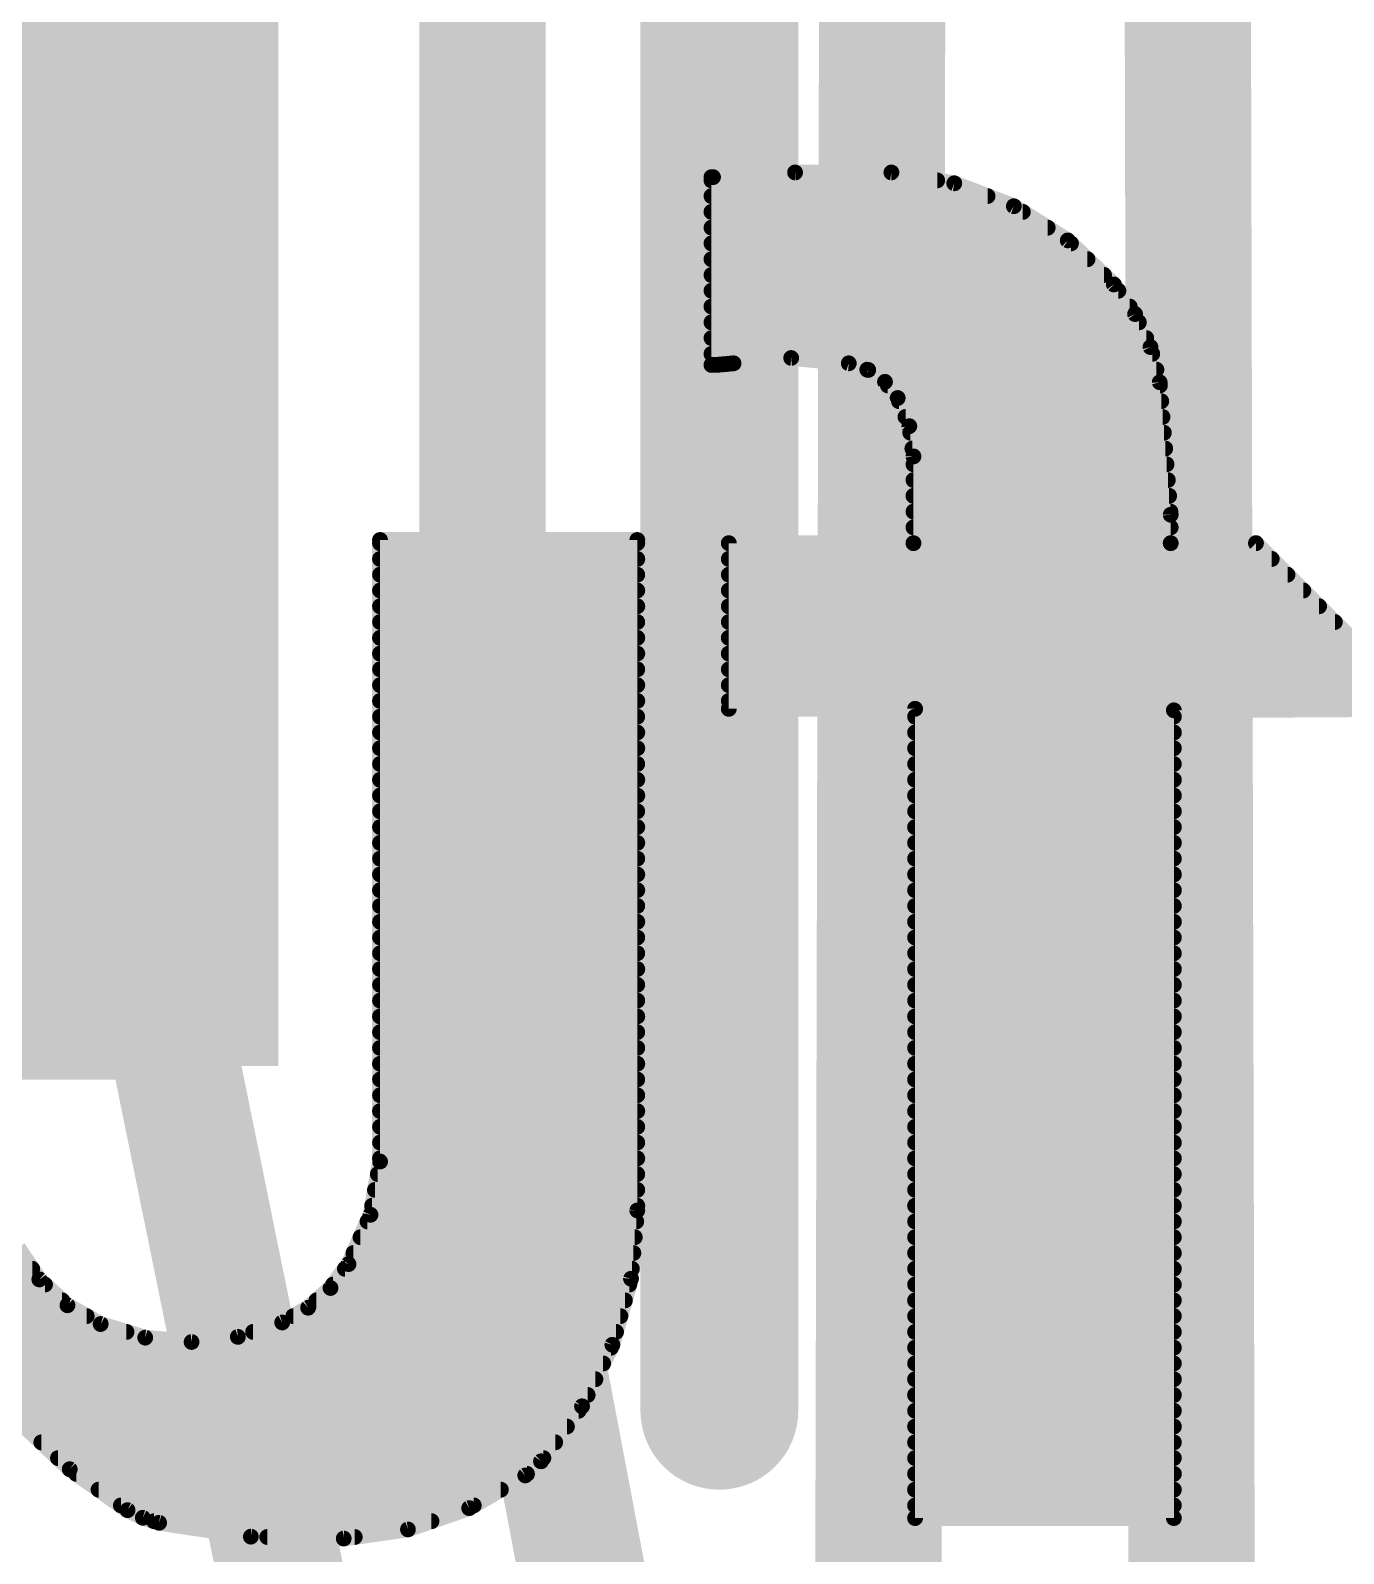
# Model space of a CAD drawing. Extents: x -11.8 to 66.2, y -19.6 to 35.5.
# Drawn here: x 14.893 to 17.007, y 19.455 to 21.908 of the extents above; entities that cross this region are included whole.
import ezdxf

# ---------------------------------------------------------------- set-up
doc = ezdxf.new("R2010")
doc.units = 0
doc.layers.add('1', color=12, linetype='CONTINUOUS')
doc.layers.add('22', color=40, linetype='CONTINUOUS')

# ---------------------------------------------------------------- blocks, each defined once
blk = doc.blocks.new('RECT')
blk.add_solid([(-0.5, -0.5), (0.5, -0.5), (-0.5, 0.5), (0.5, 0.5)])

msp = doc.modelspace()

# ---------------------------------------------------------------- linework, layer by layer
at = {"layer": '1'}
for points, const_width in [([(16.256, 18.5928), (16.2814, 29.2354)], 0.2032), ([(16.764, 18.5928), (16.7386, 29.2354)], 0.2032), ([(16.002, 19.685), (16.002, 23.876)], 0.254), ([(15.621, 23.114), (15.621, 20.2692)], 0.2032), ([(15.113, 20.32), (13.589, 20.32)], 0.2032), ([(15.5448, 18.1991), (15.113, 20.32)], 0.2032), ([(15.621, 20.2692), (15.9766, 18.3896)], 0.2032)]:
    msp.add_lwpolyline(points, dxfattribs=dict(at, const_width=const_width))
for points, const_width in [([(15.1628, 20.3301, 1), (15.0632, 20.3099)], 0.1016), ([(15.113, 20.2692, 1), (15.113, 20.3708)], 0.1016), ([(15.6709, 20.2786, 1), (15.5711, 20.2598)], 0.1016), ([(15.5702, 20.2692, 1), (15.6718, 20.2692)], 0.1016), ([(15.9385, 19.685, 1), (16.0655, 19.685)], 0.127)]:
    msp.add_lwpolyline(points, format="xyb", dxfattribs=dict(at, const_width=const_width))
at = {"layer": '22', "const_width": 0.0127}
for points in [[(15.9893, 21.6777, 1), (15.9893, 21.665)], [(15.9956, 21.6713, 1), (15.983, 21.6713)], [(15.9914, 21.6776, 1), (15.9922, 21.665)], [(15.9918, 21.665, 1), (15.9918, 21.6777)], [(16.1239, 21.6853, 1), (16.1239, 21.6726)], [(16.1243, 21.6726, 1), (16.1235, 21.6852)], [(16.28, 21.6852, 1), (16.2778, 21.6726)], [(16.2789, 21.6726, 1), (16.2789, 21.6853)], [(15.9893, 21.6726, 1), (15.9893, 21.6598)], [(16.3526, 21.6598, 1), (16.3526, 21.6726)], [(16.3824, 21.6674, 1), (16.3778, 21.6555)], [(16.379, 21.6552, 1), (16.3812, 21.6677)], [(15.9893, 21.6472, 1), (15.9893, 21.6345)], [(16.4337, 21.6345, 1), (16.4337, 21.6472)], [(16.4794, 21.6299, 1), (16.4726, 21.6192)], [(16.4737, 21.6186, 1), (16.4782, 21.6305)], [(15.9893, 21.6218, 1), (15.9893, 21.609)], [(16.4904, 21.609, 1), (16.4904, 21.6218)], [(15.9893, 21.5964, 1), (15.9893, 21.5836)], [(16.5304, 21.5836, 1), (16.5304, 21.5964)], [(16.5671, 21.5741, 1), (16.5583, 21.5649)], [(16.5593, 21.5642, 1), (16.5661, 21.5749)], [(15.9893, 21.571, 1), (15.9893, 21.5583)], [(16.5679, 21.5583, 1), (16.5679, 21.571)], [(15.9893, 21.5456, 1), (15.9893, 21.5328)], [(16.5945, 21.5328, 1), (16.5945, 21.5456)], [(15.9893, 21.5202, 1), (15.9893, 21.5074)], [(16.6211, 21.5074, 1), (16.6211, 21.5202)], [(16.6422, 21.5023, 1), (16.6318, 21.4949)], [(16.6326, 21.494, 1), (16.6414, 21.5032)], [(15.9893, 21.4948, 1), (15.9893, 21.4821)], [(16.6443, 21.4821, 1), (16.6443, 21.4948)], [(15.9893, 21.4694, 1), (15.9893, 21.4566)], [(16.6624, 21.4566, 1), (16.6624, 21.4694)], [(16.6768, 21.4536, 1), (16.6653, 21.4482)], [(16.6658, 21.4472, 1), (16.6762, 21.4546)], [(15.9893, 21.444, 1), (15.9893, 21.4312)], [(16.6772, 21.4312, 1), (16.6772, 21.444)], [(15.9893, 21.4186, 1), (15.9893, 21.4059)], [(16.6891, 21.4059, 1), (16.6891, 21.4186)], [(16.702, 21.3994, 1), (16.6897, 21.3962)], [(15.9893, 21.3932, 1), (15.9893, 21.3804)], [(16.1182, 21.3865, 1), (16.117, 21.3739)], [(16.1182, 21.3739, 1), (16.117, 21.3865)], [(16.6901, 21.3951, 1), (16.7016, 21.4005)], [(16.6987, 21.3804, 1), (16.6987, 21.3932)], [(15.9893, 21.3754, 1), (15.9893, 21.3626)], [(15.983, 21.369, 1), (15.9956, 21.369)], [(15.9963, 21.3753, 1), (15.9975, 21.3627)], [(15.9969, 21.3626, 1), (15.9969, 21.3754)], [(16.0243, 21.3779, 1), (16.0255, 21.3653)], [(16.0255, 21.3653, 1), (16.0243, 21.3779)], [(16.2124, 21.3776, 1), (16.2082, 21.3656)], [(16.2097, 21.3653, 1), (16.2109, 21.3779)], [(16.2401, 21.3678, 1), (16.2401, 21.355)], [(16.2453, 21.3661, 1), (16.2379, 21.3557)], [(16.2396, 21.3549, 1), (16.2437, 21.3669)], [(16.7054, 21.355, 1), (16.7054, 21.3678)], [(16.2736, 21.3457, 1), (16.2636, 21.3378)], [(16.2649, 21.3366, 1), (16.2723, 21.3469)], [(16.2731, 21.3424, 1), (16.2731, 21.3297)], [(16.717, 21.3416, 1), (16.7044, 21.3406)], [(16.7046, 21.3395, 1), (16.7168, 21.3427)], [(16.7111, 21.3297, 1), (16.7111, 21.3424)], [(16.2949, 21.3181, 1), (16.2831, 21.3133)], [(16.284, 21.3118, 1), (16.294, 21.3196)], [(16.2911, 21.317, 1), (16.2911, 21.3042)], [(16.7132, 21.3042, 1), (16.7132, 21.317)], [(16.3016, 21.2916, 1), (16.3016, 21.2788)], [(16.7153, 21.2788, 1), (16.7153, 21.2916)], [(16.3141, 21.2712, 1), (16.3015, 21.2695)], [(16.3019, 21.2679, 1), (16.3136, 21.2728)], [(16.3092, 21.2662, 1), (16.3092, 21.2535)], [(16.7174, 21.2535, 1), (16.7174, 21.2662)], [(16.3127, 21.2408, 1), (16.3127, 21.228)], [(16.7196, 21.228, 1), (16.7196, 21.2408)], [(16.3208, 21.2217, 1), (16.308, 21.2217)], [(16.3144, 21.2154, 1), (16.3144, 21.2026)], [(16.3081, 21.2208, 1), (16.3207, 21.2226)], [(16.7217, 21.2026, 1), (16.7217, 21.2154)], [(16.3144, 21.19, 1), (16.3144, 21.1773)], [(16.7238, 21.1773, 1), (16.7238, 21.19)], [(16.3144, 21.1646, 1), (16.3144, 21.1518)], [(16.7259, 21.1518, 1), (16.7259, 21.1646)], [(16.3144, 21.1392, 1), (16.3144, 21.1264)], [(16.7348, 21.1277, 1), (16.722, 21.1277)], [(16.728, 21.1264, 1), (16.728, 21.1392)], [(16.3144, 21.1138, 1), (16.3144, 21.1011)], [(16.7221, 21.1272, 1), (16.7347, 21.1282)], [(16.7284, 21.1011, 1), (16.7284, 21.1138)], [(15.4559, 21.0935, 1), (15.4559, 21.0807)], [(15.4559, 21.0884, 1), (15.4559, 21.0756)], [(15.4623, 21.0871, 1), (15.4496, 21.0871)], [(15.8763, 21.0871, 1), (15.8636, 21.0871)], [(15.8699, 21.0807, 1), (15.8699, 21.0935)], [(15.8699, 21.0756, 1), (15.8699, 21.0884)], [(16.0172, 21.0884, 1), (16.0172, 21.0756)], [(16.0236, 21.082, 1), (16.0108, 21.082)], [(16.3144, 21.0884, 1), (16.3144, 21.0756)], [(16.3144, 21.0756, 1), (16.3144, 21.0884)], [(16.7284, 21.0884, 1), (16.7284, 21.0756)], [(16.7284, 21.0756, 1), (16.7284, 21.0884)], [(16.8701, 21.0865, 1), (16.8611, 21.0775)], [(16.8656, 21.0756, 1), (16.8656, 21.0884)], [(15.4559, 21.063, 1), (15.4559, 21.0502)], [(15.8699, 21.0502, 1), (15.8699, 21.063)], [(16.0172, 21.063, 1), (16.0172, 21.0502)], [(16.308, 21.082, 1), (16.3208, 21.082)], [(16.722, 21.082, 1), (16.7348, 21.082)], [(16.891, 21.0502, 1), (16.891, 21.063)], [(15.4559, 21.0376, 1), (15.4559, 21.0249)], [(15.8699, 21.0249, 1), (15.8699, 21.0376)], [(16.0172, 21.0376, 1), (16.0172, 21.0249)], [(16.9164, 21.0249, 1), (16.9164, 21.0376)], [(15.4559, 21.0122, 1), (15.4559, 20.9994)], [(15.8699, 20.9994, 1), (15.8699, 21.0122)], [(16.0172, 21.0122, 1), (16.0172, 20.9994)], [(16.9418, 20.9994, 1), (16.9418, 21.0122)], [(15.4559, 20.9868, 1), (15.4559, 20.974)], [(15.8699, 20.974, 1), (15.8699, 20.9868)], [(16.0172, 20.9868, 1), (16.0172, 20.974)], [(16.9672, 20.974, 1), (16.9672, 20.9868)], [(15.4559, 20.9614, 1), (15.4559, 20.9487)], [(15.8699, 20.9487, 1), (15.8699, 20.9614)], [(16.0172, 20.9614, 1), (16.0172, 20.9487)], [(16.9926, 20.9487, 1), (16.9926, 20.9614)], [(15.4559, 20.936, 1), (15.4559, 20.9232)], [(15.8699, 20.9232, 1), (15.8699, 20.936)], [(16.0172, 20.936, 1), (16.0172, 20.9232)], [(15.4559, 20.9106, 1), (15.4559, 20.8978)], [(15.8699, 20.8978, 1), (15.8699, 20.9106)], [(16.0172, 20.9106, 1), (16.0172, 20.8978)], [(15.4559, 20.8852, 1), (15.4559, 20.8725)], [(15.8699, 20.8725, 1), (15.8699, 20.8852)], [(16.0172, 20.8852, 1), (16.0172, 20.8725)], [(15.4559, 20.8598, 1), (15.4559, 20.847)], [(15.8699, 20.847, 1), (15.8699, 20.8598)], [(16.0172, 20.8598, 1), (16.0172, 20.847)], [(15.4559, 20.8344, 1), (15.4559, 20.8216)], [(15.8699, 20.8216, 1), (15.8699, 20.8344)], [(16.0172, 20.8344, 1), (16.0172, 20.8216)], [(16.0172, 20.8217, 1), (16.0172, 20.8089)], [(16.0108, 20.8153, 1), (16.0236, 20.8153)], [(16.3234, 20.8153, 1), (16.3106, 20.8153)], [(16.317, 20.8089, 1), (16.317, 20.8217)], [(16.7399, 20.8128, 1), (16.7271, 20.8128)], [(16.7335, 20.8191, 1), (16.7335, 20.8065)], [(15.4559, 20.809, 1), (15.4559, 20.7963)], [(15.8699, 20.7963, 1), (15.8699, 20.809)], [(16.317, 20.809, 1), (16.317, 20.7963)], [(16.7335, 20.7963, 1), (16.7335, 20.809)], [(15.4559, 20.7836, 1), (15.4559, 20.7708)], [(15.8699, 20.7708, 1), (15.8699, 20.7836)], [(16.317, 20.7836, 1), (16.317, 20.7708)], [(16.7335, 20.7708, 1), (16.7335, 20.7836)], [(15.4559, 20.7582, 1), (15.4559, 20.7454)], [(15.8699, 20.7454, 1), (15.8699, 20.7582)], [(16.317, 20.7582, 1), (16.317, 20.7454)], [(16.7335, 20.7454, 1), (16.7335, 20.7582)], [(15.4559, 20.7328, 1), (15.4559, 20.7201)], [(15.8699, 20.7201, 1), (15.8699, 20.7328)], [(16.317, 20.7328, 1), (16.317, 20.7201)], [(16.7335, 20.7201, 1), (16.7335, 20.7328)], [(15.4559, 20.7074, 1), (15.4559, 20.6946)], [(15.8699, 20.6946, 1), (15.8699, 20.7074)], [(16.317, 20.7074, 1), (16.317, 20.6946)], [(16.7335, 20.6946, 1), (16.7335, 20.7074)], [(15.4559, 20.682, 1), (15.4559, 20.6692)], [(15.8699, 20.6692, 1), (15.8699, 20.682)], [(16.317, 20.682, 1), (16.317, 20.6692)], [(16.7335, 20.6692, 1), (16.7335, 20.682)], [(15.4559, 20.6566, 1), (15.4559, 20.6439)], [(15.8699, 20.6439, 1), (15.8699, 20.6566)], [(16.317, 20.6566, 1), (16.317, 20.6439)], [(16.7335, 20.6439, 1), (16.7335, 20.6566)], [(15.4559, 20.6312, 1), (15.4559, 20.6184)], [(15.8699, 20.6184, 1), (15.8699, 20.6312)], [(16.317, 20.6312, 1), (16.317, 20.6184)], [(16.7335, 20.6184, 1), (16.7335, 20.6312)], [(15.4559, 20.6058, 1), (15.4559, 20.593)], [(15.8699, 20.593, 1), (15.8699, 20.6058)], [(16.317, 20.6058, 1), (16.317, 20.593)], [(16.7335, 20.593, 1), (16.7335, 20.6058)], [(15.4559, 20.5804, 1), (15.4559, 20.5677)], [(15.8699, 20.5677, 1), (15.8699, 20.5804)], [(16.317, 20.5804, 1), (16.317, 20.5677)], [(16.7335, 20.5677, 1), (16.7335, 20.5804)], [(15.4559, 20.555, 1), (15.4559, 20.5422)], [(15.8699, 20.5422, 1), (15.8699, 20.555)], [(16.317, 20.555, 1), (16.317, 20.5422)], [(16.7335, 20.5422, 1), (16.7335, 20.555)], [(15.4559, 20.5296, 1), (15.4559, 20.5168)], [(15.8699, 20.5168, 1), (15.8699, 20.5296)], [(16.317, 20.5296, 1), (16.317, 20.5168)], [(16.7335, 20.5168, 1), (16.7335, 20.5296)], [(15.4559, 20.5042, 1), (15.4559, 20.4915)], [(15.8699, 20.4915, 1), (15.8699, 20.5042)], [(16.317, 20.5042, 1), (16.317, 20.4915)], [(16.7335, 20.4915, 1), (16.7335, 20.5042)], [(15.4559, 20.4788, 1), (15.4559, 20.466)], [(15.8699, 20.466, 1), (15.8699, 20.4788)], [(16.317, 20.4788, 1), (16.317, 20.466)], [(16.7335, 20.466, 1), (16.7335, 20.4788)], [(15.4559, 20.4534, 1), (15.4559, 20.4407)], [(15.8699, 20.4407, 1), (15.8699, 20.4534)], [(16.317, 20.4534, 1), (16.317, 20.4407)], [(16.7335, 20.4407, 1), (16.7335, 20.4534)], [(15.4559, 20.428, 1), (15.4559, 20.4153)], [(15.8699, 20.4153, 1), (15.8699, 20.428)], [(16.317, 20.428, 1), (16.317, 20.4153)], [(16.7335, 20.4153, 1), (16.7335, 20.428)], [(15.4559, 20.4026, 1), (15.4559, 20.3898)], [(15.8699, 20.3898, 1), (15.8699, 20.4026)], [(16.317, 20.4026, 1), (16.317, 20.3898)], [(16.7335, 20.3898, 1), (16.7335, 20.4026)], [(15.4559, 20.3772, 1), (15.4559, 20.3645)], [(15.8699, 20.3645, 1), (15.8699, 20.3772)], [(16.317, 20.3772, 1), (16.317, 20.3645)], [(16.7335, 20.3645, 1), (16.7335, 20.3772)], [(15.4559, 20.3518, 1), (15.4559, 20.3391)], [(15.8699, 20.3391, 1), (15.8699, 20.3518)], [(16.317, 20.3518, 1), (16.317, 20.3391)], [(16.7335, 20.3391, 1), (16.7335, 20.3518)], [(15.4559, 20.3264, 1), (15.4559, 20.3136)], [(15.8699, 20.3136, 1), (15.8699, 20.3264)], [(16.317, 20.3264, 1), (16.317, 20.3136)], [(16.7335, 20.3136, 1), (16.7335, 20.3264)], [(15.4559, 20.301, 1), (15.4559, 20.2883)], [(15.8699, 20.2883, 1), (15.8699, 20.301)], [(16.317, 20.301, 1), (16.317, 20.2883)], [(16.7335, 20.2883, 1), (16.7335, 20.301)], [(15.4559, 20.2756, 1), (15.4559, 20.2629)], [(15.8699, 20.2629, 1), (15.8699, 20.2756)], [(16.317, 20.2756, 1), (16.317, 20.2629)], [(16.7335, 20.2629, 1), (16.7335, 20.2756)], [(15.4559, 20.2502, 1), (15.4559, 20.2374)], [(15.8699, 20.2374, 1), (15.8699, 20.2502)], [(16.317, 20.2502, 1), (16.317, 20.2374)], [(16.7335, 20.2374, 1), (16.7335, 20.2502)], [(15.4559, 20.2248, 1), (15.4559, 20.2121)], [(15.8699, 20.2121, 1), (15.8699, 20.2248)], [(16.317, 20.2248, 1), (16.317, 20.2121)], [(16.7335, 20.2121, 1), (16.7335, 20.2248)], [(15.4559, 20.1994, 1), (15.4559, 20.1867)], [(15.8699, 20.1867, 1), (15.8699, 20.1994)], [(16.317, 20.1994, 1), (16.317, 20.1867)], [(16.7335, 20.1867, 1), (16.7335, 20.1994)], [(15.4559, 20.174, 1), (15.4559, 20.1612)], [(15.8699, 20.1612, 1), (15.8699, 20.174)], [(16.317, 20.174, 1), (16.317, 20.1612)], [(16.7335, 20.1612, 1), (16.7335, 20.174)], [(15.4559, 20.1486, 1), (15.4559, 20.1359)], [(15.8699, 20.1359, 1), (15.8699, 20.1486)], [(16.317, 20.1486, 1), (16.317, 20.1359)], [(16.7335, 20.1359, 1), (16.7335, 20.1486)], [(15.4559, 20.1232, 1), (15.4559, 20.1105)], [(15.8699, 20.1105, 1), (15.8699, 20.1232)], [(16.317, 20.1232, 1), (16.317, 20.1105)], [(16.7335, 20.1105, 1), (16.7335, 20.1232)], [(15.4559, 20.0978, 1), (15.4559, 20.085)], [(15.4622, 20.0852, 1), (15.4496, 20.0874)], [(15.4496, 20.0863, 1), (15.4623, 20.0863)], [(15.8699, 20.085, 1), (15.8699, 20.0978)], [(16.317, 20.0978, 1), (16.317, 20.085)], [(16.7335, 20.085, 1), (16.7335, 20.0978)], [(15.4523, 20.0724, 1), (15.4523, 20.0597)], [(15.8699, 20.0597, 1), (15.8699, 20.0724)], [(16.317, 20.0724, 1), (16.317, 20.0597)], [(16.7335, 20.0597, 1), (16.7335, 20.0724)], [(15.4477, 20.047, 1), (15.4477, 20.0343)], [(15.8699, 20.0343, 1), (15.8699, 20.047)], [(16.317, 20.047, 1), (16.317, 20.0343)], [(16.7335, 20.0343, 1), (16.7335, 20.047)], [(15.4464, 19.9981, 1), (15.4348, 20.0032)], [(15.4432, 20.0216, 1), (15.4432, 20.0088)], [(15.8636, 20.0076, 1), (15.8763, 20.0076)], [(15.8762, 20.007, 1), (15.8636, 20.0082)], [(15.8699, 20.0088, 1), (15.8699, 20.0216)], [(16.317, 20.0216, 1), (16.317, 20.0088)], [(16.7335, 20.0088, 1), (16.7335, 20.0216)], [(15.4357, 19.9962, 1), (15.4357, 19.9835)], [(15.4343, 20.0018, 1), (15.4468, 19.9995)], [(15.8683, 19.9835, 1), (15.8683, 19.9962)], [(16.317, 19.9962, 1), (16.317, 19.9835)], [(16.7335, 19.9835, 1), (16.7335, 19.9962)], [(15.4244, 19.9708, 1), (15.4244, 19.9581)], [(15.8659, 19.9581, 1), (15.8659, 19.9708)], [(16.317, 19.9708, 1), (16.317, 19.9581)], [(16.7335, 19.9581, 1), (16.7335, 19.9708)], [(15.4131, 19.9454, 1), (15.4131, 19.9326)], [(15.8636, 19.9326, 1), (15.8636, 19.9454)], [(16.317, 19.9454, 1), (16.317, 19.9326)], [(16.7335, 19.9326, 1), (16.7335, 19.9454)], [(14.8961, 19.9073, 1), (14.8961, 19.92)], [(15.3994, 19.92, 1), (15.3994, 19.9073)], [(15.3993, 19.9238, 1), (15.4109, 19.9186)], [(15.4102, 19.9174, 1), (15.4, 19.925)], [(15.8613, 19.9073, 1), (15.8613, 19.92)], [(16.317, 19.92, 1), (16.317, 19.9073)], [(16.7335, 19.9073, 1), (16.7335, 19.92)], [(14.9119, 19.9013, 1), (14.9033, 19.8919)], [(14.9023, 19.893, 1), (14.9129, 19.9001)], [(14.9167, 19.8819, 1), (14.9167, 19.8946)], [(15.3712, 19.8866, 1), (15.3813, 19.8789)], [(15.3804, 19.878, 1), (15.372, 19.8875)], [(15.3803, 19.8946, 1), (15.3803, 19.8819)], [(15.8535, 19.8982, 1), (15.8661, 19.897)], [(15.8659, 19.8959, 1), (15.8537, 19.8993)], [(15.8571, 19.8819, 1), (15.8571, 19.8946)], [(16.317, 19.8946, 1), (16.317, 19.8819)], [(16.7335, 19.8819, 1), (16.7335, 19.8946)], [(14.9442, 19.8564, 1), (14.9442, 19.8692)], [(14.9559, 19.8604, 1), (14.9496, 19.8494)], [(14.9485, 19.8502, 1), (14.9571, 19.8596)], [(15.3536, 19.8692, 1), (15.3536, 19.8564)], [(15.85, 19.8564, 1), (15.85, 19.8692)], [(16.317, 19.8692, 1), (16.317, 19.8564)], [(16.7335, 19.8564, 1), (16.7335, 19.8692)], [(14.9838, 19.8311, 1), (14.9838, 19.8438)], [(15.3004, 19.8212, 1), (15.2964, 19.8332)], [(15.3163, 19.8438, 1), (15.3163, 19.8311)], [(15.336, 19.8557, 1), (15.3444, 19.8462)], [(15.3433, 19.8455, 1), (15.337, 19.8565)], [(15.8428, 19.8311, 1), (15.8428, 19.8438)], [(16.317, 19.8438, 1), (16.317, 19.8311)], [(16.7335, 19.8311, 1), (16.7335, 19.8438)], [(15.0082, 19.8308, 1), (15.0044, 19.8186)], [(15.0032, 19.8192, 1), (15.0094, 19.8302)], [(15.0478, 19.8056, 1), (15.0478, 19.8184)], [(15.0786, 19.8091, 1), (15.0774, 19.7965)], [(15.0761, 19.7967, 1), (15.0798, 19.8089)], [(15.2251, 19.8101, 1), (15.2291, 19.798)], [(15.2278, 19.7977, 1), (15.2264, 19.8104)], [(15.2516, 19.8184, 1), (15.2516, 19.8056)], [(15.2953, 19.8327, 1), (15.3015, 19.8217)], [(15.8357, 19.8056, 1), (15.8357, 19.8184)], [(16.317, 19.8184, 1), (16.317, 19.8056)], [(16.7335, 19.8056, 1), (16.7335, 19.8184)], [(15.1519, 19.8021, 1), (15.1533, 19.7895)], [(15.152, 19.7895, 1), (15.1532, 19.8021)], [(15.8237, 19.793, 1), (15.836, 19.7896)], [(15.8355, 19.7885, 1), (15.8241, 19.7941)], [(15.8275, 19.7802, 1), (15.8275, 19.793)], [(16.317, 19.793, 1), (16.317, 19.7802)], [(16.7335, 19.7802, 1), (16.7335, 19.793)], [(15.815, 19.7549, 1), (15.815, 19.7676)], [(16.317, 19.7676, 1), (16.317, 19.7549)], [(16.7335, 19.7549, 1), (16.7335, 19.7676)], [(15.8025, 19.7294, 1), (15.8025, 19.7422)], [(16.317, 19.7422, 1), (16.317, 19.7294)], [(16.7335, 19.7294, 1), (16.7335, 19.7422)], [(15.79, 19.704, 1), (15.79, 19.7168)], [(16.317, 19.7168, 1), (16.317, 19.704)], [(16.7335, 19.704, 1), (16.7335, 19.7168)], [(15.7753, 19.695, 1), (15.7867, 19.6894)], [(15.7756, 19.6787, 1), (15.7756, 19.6914)], [(15.7861, 19.6884, 1), (15.7759, 19.696)], [(16.317, 19.6914, 1), (16.317, 19.6787)], [(16.7335, 19.6787, 1), (16.7335, 19.6914)], [(15.7567, 19.6532, 1), (15.7567, 19.666)], [(16.317, 19.666, 1), (16.317, 19.6532)], [(16.7335, 19.6532, 1), (16.7335, 19.666)], [(14.9108, 19.6406, 1), (14.9108, 19.6278)], [(15.7378, 19.6278, 1), (15.7378, 19.6406)], [(16.317, 19.6406, 1), (16.317, 19.6278)], [(16.7335, 19.6278, 1), (16.7335, 19.6406)], [(14.9376, 19.6152, 1), (14.9376, 19.6025)], [(15.7188, 19.6025, 1), (15.7188, 19.6152)], [(16.317, 19.6152, 1), (16.317, 19.6025)], [(16.7335, 19.6025, 1), (16.7335, 19.6152)], [(14.9602, 19.5961, 1), (14.9528, 19.5857)], [(14.9521, 19.5863, 1), (14.9609, 19.5955)], [(14.9671, 19.5898, 1), (14.9671, 19.577)], [(15.6924, 19.577, 1), (15.6924, 19.5898)], [(15.7099, 19.6075, 1), (15.7201, 19.5999)], [(15.7192, 19.599, 1), (15.7108, 19.6084)], [(16.317, 19.5898, 1), (16.317, 19.577)], [(16.7335, 19.577, 1), (16.7335, 19.5898)], [(15.0029, 19.5644, 1), (15.0029, 19.5516)], [(15.6503, 19.5516, 1), (15.6503, 19.5644)], [(15.6854, 19.5856, 1), (15.6938, 19.5762)], [(15.6928, 19.5754, 1), (15.6864, 19.5864)], [(16.317, 19.5644, 1), (16.317, 19.5516)], [(16.7335, 19.5516, 1), (16.7335, 19.5644)], [(15.0388, 19.539, 1), (15.0388, 19.5263)], [(15.0523, 19.5307, 1), (15.0467, 19.5193)], [(15.0458, 19.5198, 1), (15.0532, 19.5302)], [(15.0759, 19.5188, 1), (15.0722, 19.5067)], [(15.0712, 19.5071, 1), (15.0769, 19.5184)], [(15.5962, 19.5338, 1), (15.6026, 19.5228)], [(15.6015, 19.5223, 1), (15.5973, 19.5343)], [(15.6068, 19.5263, 1), (15.6068, 19.539)], [(16.317, 19.5187, 1), (16.317, 19.5059)], [(16.317, 19.539, 1), (16.317, 19.5263)], [(16.7335, 19.5263, 1), (16.7335, 19.539)], [(16.7335, 19.5059, 1), (16.7335, 19.5187)], [(15.0922, 19.5136, 1), (15.0922, 19.5008)], [(15.1013, 19.511, 1), (15.0993, 19.4984)], [(15.0984, 19.4986, 1), (15.1022, 19.5108)], [(15.4988, 19.5, 1), (15.5029, 19.488)], [(15.5017, 19.4877, 1), (15.4999, 19.5003)], [(15.5387, 19.5008, 1), (15.5387, 19.5136)], [(16.3106, 19.5123, 1), (16.3234, 19.5123)], [(16.7271, 19.5123, 1), (16.7399, 19.5123)], [(15.2482, 19.4887, 1), (15.2479, 19.476)], [(15.2471, 19.4761, 1), (15.249, 19.4886)], [(15.2744, 19.4882, 1), (15.2744, 19.4754)], [(15.3966, 19.4856, 1), (15.3984, 19.473)], [(15.3974, 19.473, 1), (15.3976, 19.4856)], [(15.4151, 19.4754, 1), (15.4151, 19.4882)]]:
    msp.add_lwpolyline(points, format="xyb", dxfattribs=at)
at = {"layer": '22', "const_width": 0.0254}
for points in [[(15.9918, 21.6713), (15.9893, 21.6713)], [(15.9893, 21.6713), (15.9893, 21.369)], [(16.1239, 21.6789), (15.9918, 21.6713)], [(16.2789, 21.6789), (16.1239, 21.6789)], [(16.3801, 21.6615), (16.2789, 21.6789)], [(15.9893, 21.6662), (16.3526, 21.6662)], [(16.476, 21.6245), (16.3801, 21.6615)], [(15.9893, 21.6408), (16.4337, 21.6408)], [(16.5627, 21.5695), (16.476, 21.6245)], [(15.9893, 21.6154), (16.4904, 21.6154)], [(15.9893, 21.59), (16.5304, 21.59)], [(16.637, 21.4986), (16.5627, 21.5695)], [(15.9893, 21.5646), (16.5679, 21.5646)], [(15.9893, 21.5392), (16.5945, 21.5392)], [(15.9893, 21.5138), (16.6211, 21.5138)], [(16.671, 21.4509), (16.637, 21.4986)], [(15.9893, 21.4884), (16.6443, 21.4884)], [(15.9893, 21.463), (16.6624, 21.463)], [(16.6959, 21.3978), (16.671, 21.4509)], [(15.9893, 21.4376), (16.6772, 21.4376)], [(15.9893, 21.4122), (16.6891, 21.4122)], [(16.7107, 21.3411), (16.6959, 21.3978)], [(15.9893, 21.3868), (16.6987, 21.3868)], [(16.0249, 21.3716), (16.1176, 21.3802)], [(16.1176, 21.3802), (16.2103, 21.3716)], [(15.9893, 21.369), (15.9969, 21.369)], [(15.9969, 21.369), (16.0249, 21.3716)], [(16.2103, 21.3716), (16.2416, 21.3609)], [(16.2401, 21.3614), (16.7054, 21.3614)], [(16.2416, 21.3609), (16.2686, 21.3417)], [(16.2686, 21.3417), (16.289, 21.3157)], [(16.2731, 21.336), (16.7111, 21.336)], [(16.7284, 21.1277), (16.7107, 21.3411)], [(16.289, 21.3157), (16.3078, 21.2703)], [(16.2911, 21.3106), (16.7132, 21.3106)], [(16.3016, 21.2852), (16.7153, 21.2852)], [(16.3078, 21.2703), (16.3144, 21.2217)], [(16.3092, 21.2598), (16.7174, 21.2598)], [(16.3127, 21.2344), (16.7196, 21.2344)], [(16.3144, 21.2217), (16.3144, 21.082)], [(16.3144, 21.209), (16.7217, 21.209)], [(16.3144, 21.1836), (16.7238, 21.1836)], [(16.3144, 21.1582), (16.7259, 21.1582)], [(16.3144, 21.1328), (16.728, 21.1328)], [(16.7284, 21.082), (16.7284, 21.1277)], [(16.3144, 21.1074), (16.7284, 21.1074)], [(15.4559, 20.0863), (15.4559, 21.0871)], [(15.4559, 21.0871), (15.8699, 21.0871)], [(15.4559, 21.082), (15.8699, 21.082)], [(15.8699, 21.0871), (15.8699, 20.0076)], [(16.3144, 21.082), (16.0172, 21.082)], [(16.0172, 21.082), (16.0172, 20.8153)], [(16.3144, 21.082), (16.7284, 21.082)], [(16.8656, 21.082), (16.7284, 21.082)], [(17.1323, 20.8153), (16.8656, 21.082)], [(15.4559, 21.0566), (15.8699, 21.0566)], [(16.0172, 21.0566), (16.891, 21.0566)], [(15.4559, 21.0312), (15.8699, 21.0312)], [(16.0172, 21.0312), (16.9164, 21.0312)], [(15.4559, 21.0058), (15.8699, 21.0058)], [(16.0172, 21.0058), (16.9418, 21.0058)], [(15.4559, 20.9804), (15.8699, 20.9804)], [(16.0172, 20.9804), (16.9672, 20.9804)], [(15.4559, 20.955), (15.8699, 20.955)], [(16.0172, 20.955), (16.9926, 20.955)], [(15.4559, 20.9296), (15.8699, 20.9296)], [(16.0172, 20.9296), (17.018, 20.9296)], [(15.4559, 20.9042), (15.8699, 20.9042)], [(16.0172, 20.9042), (17.0434, 20.9042)], [(15.4559, 20.8788), (15.8699, 20.8788)], [(16.0172, 20.8788), (17.0688, 20.8788)], [(15.4559, 20.8534), (15.8699, 20.8534)], [(16.0172, 20.8534), (17.0942, 20.8534)], [(15.4559, 20.828), (15.8699, 20.828)], [(16.0172, 20.828), (17.1196, 20.828)], [(16.0172, 20.8153), (16.317, 20.8153)], [(16.317, 20.8153), (16.317, 19.5123)], [(16.7335, 20.8128), (17.1323, 20.8153)], [(16.7335, 19.5123), (16.7335, 20.8128)], [(15.4559, 20.8026), (15.8699, 20.8026)], [(16.317, 20.8026), (16.7335, 20.8026)], [(15.4559, 20.7772), (15.8699, 20.7772)], [(16.317, 20.7772), (16.7335, 20.7772)], [(15.4559, 20.7518), (15.8699, 20.7518)], [(16.317, 20.7518), (16.7335, 20.7518)], [(15.4559, 20.7264), (15.8699, 20.7264)], [(16.317, 20.7264), (16.7335, 20.7264)], [(15.4559, 20.701), (15.8699, 20.701)], [(16.317, 20.701), (16.7335, 20.701)], [(15.4559, 20.6756), (15.8699, 20.6756)], [(16.317, 20.6756), (16.7335, 20.6756)], [(15.4559, 20.6502), (15.8699, 20.6502)], [(16.317, 20.6502), (16.7335, 20.6502)], [(15.4559, 20.6248), (15.8699, 20.6248)], [(16.317, 20.6248), (16.7335, 20.6248)], [(15.4559, 20.5994), (15.8699, 20.5994)], [(16.317, 20.5994), (16.7335, 20.5994)], [(15.4559, 20.574), (15.8699, 20.574)], [(16.317, 20.574), (16.7335, 20.574)], [(15.4559, 20.5486), (15.8699, 20.5486)], [(16.317, 20.5486), (16.7335, 20.5486)], [(15.4559, 20.5232), (15.8699, 20.5232)], [(16.317, 20.5232), (16.7335, 20.5232)], [(15.4559, 20.4978), (15.8699, 20.4978)], [(16.317, 20.4978), (16.7335, 20.4978)], [(15.4559, 20.4724), (15.8699, 20.4724)], [(16.317, 20.4724), (16.7335, 20.4724)], [(15.4559, 20.447), (15.8699, 20.447)], [(16.317, 20.447), (16.7335, 20.447)], [(15.4559, 20.4216), (15.8699, 20.4216)], [(16.317, 20.4216), (16.7335, 20.4216)], [(15.4559, 20.3962), (15.8699, 20.3962)], [(16.317, 20.3962), (16.7335, 20.3962)], [(15.4559, 20.3708), (15.8699, 20.3708)], [(16.317, 20.3708), (16.7335, 20.3708)], [(15.4559, 20.3454), (15.8699, 20.3454)], [(16.317, 20.3454), (16.7335, 20.3454)], [(15.4559, 20.32), (15.8699, 20.32)], [(16.317, 20.32), (16.7335, 20.32)], [(15.4559, 20.2946), (15.8699, 20.2946)], [(16.317, 20.2946), (16.7335, 20.2946)], [(15.4559, 20.2692), (15.8699, 20.2692)], [(16.317, 20.2692), (16.7335, 20.2692)], [(15.4559, 20.2438), (15.8699, 20.2438)], [(16.317, 20.2438), (16.7335, 20.2438)], [(15.4559, 20.2184), (15.8699, 20.2184)], [(16.317, 20.2184), (16.7335, 20.2184)], [(15.4559, 20.193), (15.8699, 20.193)], [(16.317, 20.193), (16.7335, 20.193)], [(15.4559, 20.1676), (15.8699, 20.1676)], [(16.317, 20.1676), (16.7335, 20.1676)], [(15.4559, 20.1422), (15.8699, 20.1422)], [(16.317, 20.1422), (16.7335, 20.1422)], [(15.4559, 20.1168), (15.8699, 20.1168)], [(16.317, 20.1168), (16.7335, 20.1168)], [(15.4406, 20.0006), (15.4559, 20.0863)], [(15.4559, 20.0914), (15.8699, 20.0914)], [(16.317, 20.0914), (16.7335, 20.0914)], [(15.4523, 20.066), (15.8699, 20.066)], [(16.317, 20.066), (16.7335, 20.066)], [(15.4477, 20.0406), (15.8699, 20.0406)], [(16.317, 20.0406), (16.7335, 20.0406)], [(15.4051, 19.9212), (15.4406, 20.0006)], [(15.4432, 20.0152), (15.8699, 20.0152)], [(15.8699, 20.0076), (15.8598, 19.8976)], [(16.317, 20.0152), (16.7335, 20.0152)], [(15.4357, 19.9898), (15.8683, 19.9898)], [(16.317, 19.9898), (16.7335, 19.9898)], [(15.4244, 19.9644), (15.8659, 19.9644)], [(16.317, 19.9644), (16.7335, 19.9644)], [(14.8732, 19.9475), (14.9076, 19.8966)], [(15.4131, 19.939), (15.8636, 19.939)], [(16.317, 19.939), (16.7335, 19.939)], [(14.3993, 19.9136), (14.8961, 19.9136)], [(15.3762, 19.8828), (15.4051, 19.9212)], [(15.3994, 19.9136), (15.8613, 19.9136)], [(16.317, 19.9136), (16.7335, 19.9136)], [(14.3993, 19.8882), (14.9167, 19.8882)], [(14.9076, 19.8966), (14.9528, 19.8549)], [(15.3402, 19.851), (15.3762, 19.8828)], [(15.3803, 19.8882), (15.8571, 19.8882)], [(15.8598, 19.8976), (15.8298, 19.7913)], [(16.317, 19.8882), (16.7335, 19.8882)], [(14.3993, 19.8628), (14.9442, 19.8628)], [(14.9528, 19.8549), (15.0063, 19.8247)], [(15.3536, 19.8628), (15.85, 19.8628)], [(16.317, 19.8628), (16.7335, 19.8628)], [(14.3993, 19.8374), (14.9838, 19.8374)], [(15.2271, 19.8041), (15.2984, 19.8272)], [(15.2984, 19.8272), (15.3402, 19.851)], [(15.3163, 19.8374), (15.8428, 19.8374)], [(16.317, 19.8374), (16.7335, 19.8374)], [(14.3993, 19.812), (15.0478, 19.812)], [(15.0063, 19.8247), (15.078, 19.8028)], [(15.078, 19.8028), (15.1526, 19.7958)], [(15.1526, 19.7958), (15.2271, 19.8041)], [(15.2516, 19.812), (15.8357, 19.812)], [(16.317, 19.812), (16.7335, 19.812)], [(14.3993, 19.7866), (15.8275, 19.7866)], [(15.8298, 19.7913), (15.781, 19.6922)], [(16.317, 19.7866), (16.7335, 19.7866)], [(14.3993, 19.7612), (15.815, 19.7612)], [(16.317, 19.7612), (16.7335, 19.7612)], [(14.8212, 19.7358), (15.8025, 19.7358)], [(16.317, 19.7358), (16.7335, 19.7358)], [(14.8413, 19.7104), (15.79, 19.7104)], [(16.317, 19.7104), (16.7335, 19.7104)], [(14.8614, 19.685), (15.7756, 19.685)], [(15.781, 19.6922), (15.715, 19.6037)], [(16.317, 19.685), (16.7335, 19.685)], [(14.9565, 19.5909), (14.8738, 19.6693)], [(14.8841, 19.6596), (15.7567, 19.6596)], [(16.317, 19.6596), (16.7335, 19.6596)], [(14.9108, 19.6342), (15.7378, 19.6342)], [(16.317, 19.6342), (16.7335, 19.6342)], [(14.9376, 19.6088), (15.7188, 19.6088)], [(16.317, 19.6088), (16.7335, 19.6088)], [(15.0495, 19.525), (14.9565, 19.5909)], [(14.9671, 19.5834), (15.6924, 19.5834)], [(15.715, 19.6037), (15.6896, 19.5809)], [(16.317, 19.5834), (16.7335, 19.5834)], [(15.0029, 19.558), (15.6503, 19.558)], [(15.6896, 19.5809), (15.5994, 19.5283)], [(16.317, 19.558), (16.7335, 19.558)], [(15.0388, 19.5326), (15.6068, 19.5326)], [(15.0741, 19.5127), (15.0495, 19.525)], [(15.1003, 19.5047), (15.0741, 19.5127)], [(15.5994, 19.5283), (15.5008, 19.494)], [(16.317, 19.5326), (16.7335, 19.5326)], [(16.317, 19.5123), (16.7335, 19.5123)], [(15.0922, 19.5072), (15.5387, 19.5072)], [(15.2481, 19.4823), (15.1003, 19.5047)], [(15.5008, 19.494), (15.3975, 19.4793)], [(15.3975, 19.4793), (15.2481, 19.4823)], [(15.2744, 19.4818), (15.4151, 19.4818)]]:
    msp.add_lwpolyline(points, dxfattribs=at)

# ---------------------------------------------------------------- block references
at = {"layer": '1', "xscale": 1.8, "yscale": 2.7}
msp.add_blockref('RECT', (14.392, 21.59), dxfattribs=at)

doc.saveas('drawing.dxf')
